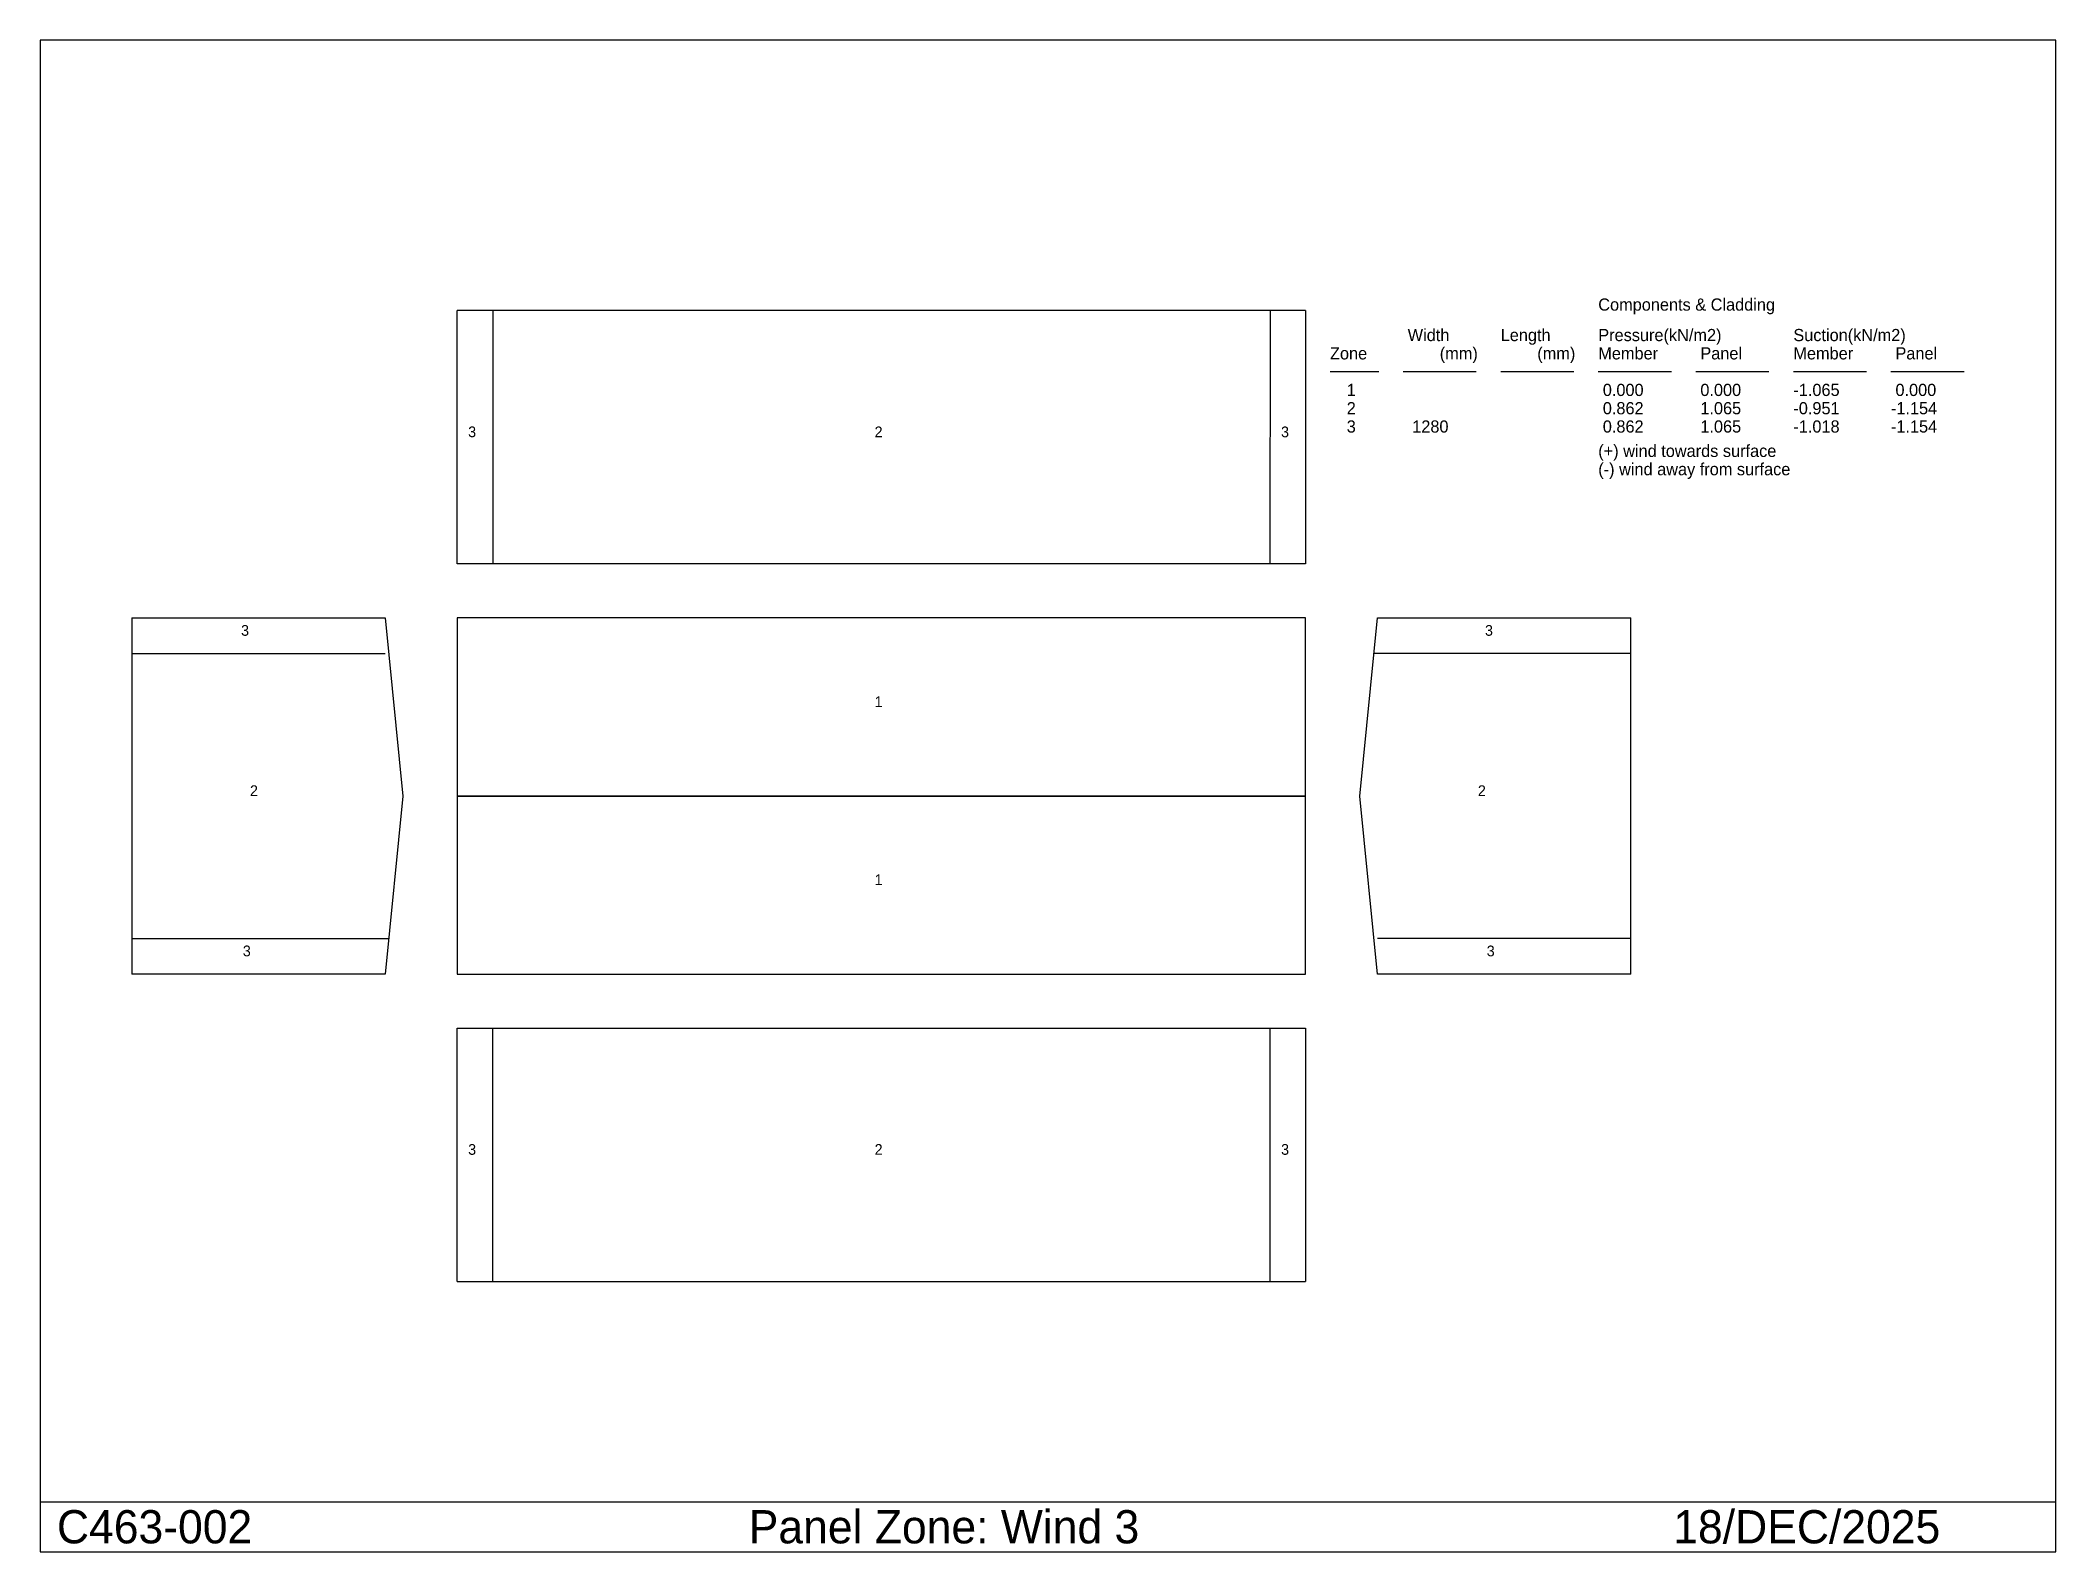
# Model space of a CAD drawing. Extents: x -1248 to 4788, y -1730 to 2797.
import ezdxf

# ---------------------------------------------------------------- set-up
doc = ezdxf.new("R2010")
doc.units = 0
doc.linetypes.add('CONTIN', pattern=[0])
doc.linetypes.add('DASHED', pattern=[72.43, 48.29, -24.14])
doc.layers.get('0').update_dxf_attribs({"linetype": 'CONTIN'})
for name, color, linetype in [('1', 7, 'CONTIN'), ('2', 7, 'CONTIN'), ('21', 7, 'CONTIN'), ('8', 5, 'DASHED')]:
    doc.layers.add(name, color=color, linetype=linetype)

msp = doc.modelspace()

# ---------------------------------------------------------------- linework, layer by layer
for p, q in [((4788.418, 2797.224), (-1248.401, 2797.224)), ((-1248.401, 2797.224), (-1248.401, -1730.39)), ((4788.418, -1730.39), (4788.418, 2797.224)), ((-1248.401, -1580.979), (4788.418, -1580.979)), ((-1248.401, -1730.39), (4788.418, -1730.39))]:
    msp.add_line(p, q)
at = {"layer": '1'}
for p, q in [((-0.05, 1229.168), (0, 1987.501)), ((2541.667, 1987.333), (0, 1987.501)), ((106.667, 1987.494), (106.617, 1229.161)), ((2541.667, 1987.333), (2541.617, 1229)), ((2541.617, 1229), (-0.05, 1229.168)), ((-974, 1066.667), (-215.667, 1066.667)), ((-974, 1066.667), (-974, 0)), ((-215.667, 1066.667), (-162.333, 533.333)), ((2541.667, 1066.667), (0, 1066.667)), ((0, 1066.667), (0, 0)), ((2541.667, 1066.667), (0, 1066.667)), ((0, 1066.667), (0, 533.333)), ((2541.667, 0), (2541.667, 1066.667)), ((2541.667, 533.333), (2541.667, 1066.667)), ((2704, 533.333), (2757.333, 1066.667)), ((2757.333, 1066.667), (3515.667, 1066.667)), ((3515.667, 0), (3515.667, 1066.667)), ((3515.667, 960), (2746.667, 960)), ((-162.333, 533.333), (-215.667, 0)), ((0, 533.333), (2541.667, 533.333)), ((2541.667, 533.333), (0, 533.333)), ((0, 533.333), (0, 0)), ((2541.667, 0), (2541.667, 533.333)), ((2757.333, 0), (2704, 533.333)), ((-974, 106.667), (-205, 106.667)), ((-215.667, 0), (-974, 0)), ((0, 0), (2541.667, 0)), ((0, 0), (2541.667, 0)), ((3515.667, 0), (2757.333, 0)), ((0, -920.667), (0, -162.333)), ((0, -162.333), (2541.667, -162.333)), ((2435, -920.667), (2435, -162.333)), ((2541.667, -162.333), (2541.667, -920.667)), ((0, -920.667), (2541.667, -920.667))]:
    msp.add_line(p, q, dxfattribs=at)
at = {"layer": '2'}
for p, q in [((2435, 1987.34), (2434.95, 1229.007)), ((-974, 960), (-215.667, 960)), ((3515.667, 106.667), (2757.333, 106.667)), ((106.667, -920.667), (106.667, -162.333))]:
    msp.add_line(p, q, dxfattribs=at)
at = {"layer": '21'}
for p, q in [((2614.717, 1804.708), (2760.817, 1804.708)), ((2833.867, 1804.708), (3053.017, 1804.708)), ((3126.067, 1804.708), (3345.217, 1804.708)), ((3418.267, 1804.708), (3637.417, 1804.708)), ((3710.467, 1804.708), (3929.617, 1804.708)), ((4002.667, 1804.708), (4221.817, 1804.708)), ((4294.867, 1804.708), (4514.017, 1804.708))]:
    msp.add_line(p, q, dxfattribs=at)
at = {"layer": '8'}
msp.add_line((0, 533.333), (2541.667, 533.333), dxfattribs=at)

# ---------------------------------------------------------------- texts
for s, p in [('C463-002', (-1198.597, -1705.488)), ('Panel Zone: Wind 3', (873.541, -1705.488)), ('18/DEC/2025', (3642.931, -1705.488))]:
    msp.add_text(s, height=99.608).set_placement(p)
at = {"layer": '1'}
for s, p in [(' 3', (21.239, 1608.333)), (' 2', (1238.739, 1608.253)), (' 3', (2456.239, 1608.172)), (' 3', (-658.971, 1013.333)), (' 3', (3067.029, 1013.333)), (' 1', (1238.764, 800)), (' 2', (-632.305, 533.333)), (' 2', (3045.695, 533.333)), (' 1', (1238.764, 266.667)), (' 3', (-653.638, 53.333)), (' 3', (3072.362, 53.333)), (' 3', (21.264, -541.5)), (' 2', (1238.764, -541.5)), (' 3', (2456.264, -541.5))]:
    msp.add_text(s, height=32.069, dxfattribs=at).set_placement(p)
at = {"layer": '21'}
for s, p in [('Components & Cladding', (3418.267, 1987.333)), (' Width', (2833.867, 1896.021)), ('Length', (3126.067, 1896.021)), ('Pressure(kN/m2)', (3418.267, 1896.021)), ('Suction(kN/m2)', (4002.667, 1896.021)), ('Zone', (2614.717, 1841.233)), ('(mm)', (2943.442, 1841.233)), ('(mm)', (3235.642, 1841.233)), ('Member', (3418.267, 1841.233)), (' Panel', (3710.467, 1841.233)), ('Member', (4002.667, 1841.233)), (' Panel', (4294.867, 1841.233)), (' 1', (2651.242, 1731.658)), (' 0.000', (3418.267, 1731.658)), (' 0.000', (3710.467, 1731.658)), ('-1.065', (4002.667, 1731.658)), (' 0.000', (4294.867, 1731.658)), (' 2', (2651.242, 1676.871)), (' 0.862', (3418.267, 1676.871)), (' 1.065', (3710.467, 1676.871)), ('-0.951', (4002.667, 1676.871)), ('-1.154', (4294.867, 1676.871)), (' 3', (2651.242, 1622.083)), ('  1280', (2833.867, 1622.083)), (' 0.862', (3418.267, 1622.083)), (' 1.065', (3710.467, 1622.083)), ('-1.018', (4002.667, 1622.083)), ('-1.154', (4294.867, 1622.083)), ('(+) wind towards surface', (3418.267, 1549.033)), ('(-) wind away from surface', (3418.267, 1494.246))]:
    msp.add_text(s, height=36.525, dxfattribs=at).set_placement(p)

doc.saveas('drawing.dxf')
